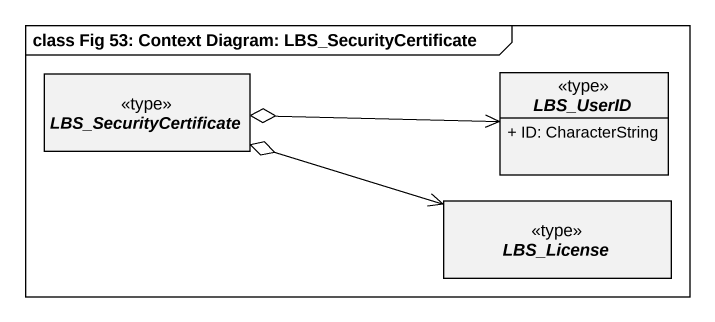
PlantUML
@startuml
mainframe class Fig 53: Context Diagram: LBS_SecurityCertificate
hide circle
hide empty members
skinparam classAttributeIconSize 0
abstract class LBS_SecurityCertificate <<type>>
abstract class LBS_UserID <<type>> {
  + ID: CharacterString
}
abstract class LBS_License <<type>>
LBS_SecurityCertificate o-right-> LBS_UserID
LBS_SecurityCertificate o-right-> LBS_License
@enduml
